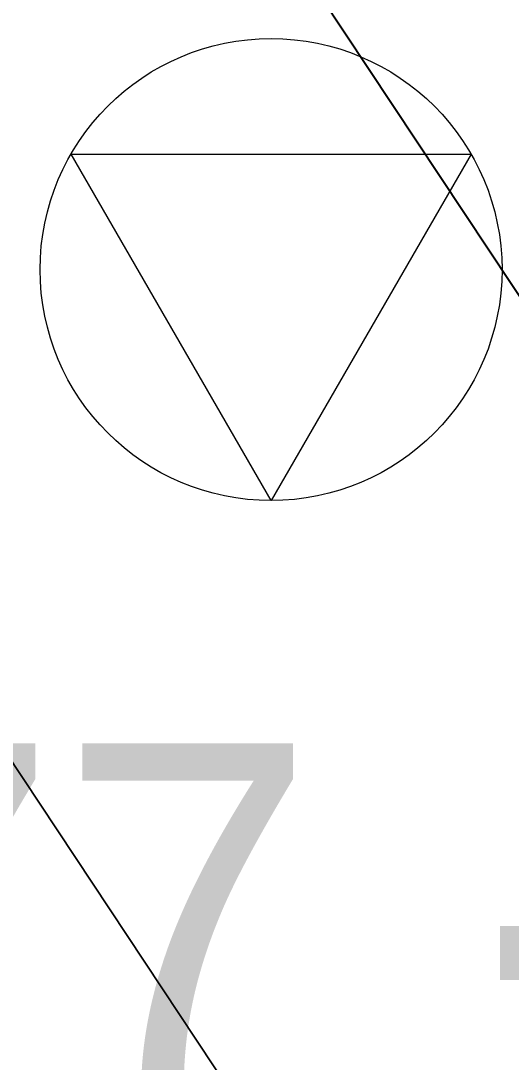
# Model space of a CAD drawing. Header units: metres. Extents: x 0 to 105485, y 0 to 425721.
# Drawn here: x 104808.244 to 104809.518, y 425184.13 to 425186.835 of the extents above; entities that cross this region are included whole.
import ezdxf
from ezdxf.enums import TextEntityAlignment as Align

# ---------------------------------------------------------------- set-up
doc = ezdxf.new("R2010")
doc.units = ezdxf.units.M
doc.header["$MEASUREMENT"] = 0
for name, color, linetype, lineweight in [('B-XX-MO-ONDERZOEK_SONDERING-G', 90, 'Continuous', 18), ('B-XX-MO-ONDERZOEK_SONDERING-S', 90, 'Continuous', 18), ('B-XX-MO-ONDERZOEK_SONDERING-T', 90, 'Continuous', 18), ('B-XX-VH-OPENVERHARDING-G', 90, 'Continuous', 18)]:
    doc.layers.add(name, color=color, linetype=linetype, lineweight=lineweight)
doc.layers.add('GIS-WEGVAKKEN', color=2, linetype='Continuous')

msp = doc.modelspace()

# ---------------------------------------------------------------- linework, layer by layer
at = {"layer": 'B-XX-MO-ONDERZOEK_SONDERING-G', "color": 0, "true_color": 0x787878}
for points in [[(104808.294, 425186.189, 1.26), (104808.294, 425186.189, -18.403)], [(104809.494, 425186.189, 1.26), (104809.494, 425186.189, -18.403)]]:
    msp.add_polyline3d(points, dxfattribs=at)
at = {"layer": 'B-XX-MO-ONDERZOEK_SONDERING-S', "ltscale": 0.5}
msp.add_lwpolyline([(104808.3743847577, 425186.489), (104809.4136152423, 425186.489), (104808.894, 425185.589)], close=True, dxfattribs=at)
at = {"layer": 'B-XX-MO-ONDERZOEK_SONDERING-S'}
msp.add_circle((104808.894, 425186.189), 0.6, dxfattribs=at)
at = {"layer": 'B-XX-VH-OPENVERHARDING-G', "ltscale": 0.5}
for points in [[(104801.481, 425195.043), (104805.844, 425188.498), (104806.575, 425187.394), (104808.882, 425183.913), (104813.305, 425177.189), (104816.491, 425172.346), (104822.352, 425163.582), (104822.841, 425162.634), (104824.188, 425160.76), (104827.925, 425161.507), (104825.308, 425165.438), (104815.692, 425179.886), (104815.548, 425180.151), (104812.615, 425184.568), (104809.545, 425189.215), (104804.32, 425197.126)], [(104815.83, 425172.447), (104808.714, 425183.321), (104808.888, 425183.526), (104808.924, 425183.802), (104808.882, 425183.913), (104806.575, 425187.394), (104805.844, 425188.498), (104805.628, 425188.67), (104805.352, 425188.697), (104805.135, 425188.602), (104801.292, 425194.369)]]:
    msp.add_lwpolyline(points, dxfattribs=at)
at = {"layer": 'GIS-WEGVAKKEN'}
msp.add_lwpolyline([(104804.8279, 425261.0322000012), (104803.98, 425259.93), (104803, 425258.29), (104798.97, 425248.19), (104796.56, 425232.07), (104795.78, 425225.53), (104795.5, 425219.98), (104795.7, 425215.23), (104796.27, 425210.5), (104796.81, 425207.88), (104797.45, 425205.87), (104798.4, 425203.59), (104799.48, 425201.54), (104801.99, 425197.51), (104812.4541999996, 425181.722)], dxfattribs=at)

# ---------------------------------------------------------------- texts
at = {"layer": 'B-XX-MO-ONDERZOEK_SONDERING-T', "color": 10, "lineweight": 18}
msp.add_text('mv +1,77 · 20,2 m', height=0.9, dxfattribs=at).set_placement((104808.894, 425184.509), align=Align.MIDDLE_CENTER)

doc.saveas('drawing.dxf')
